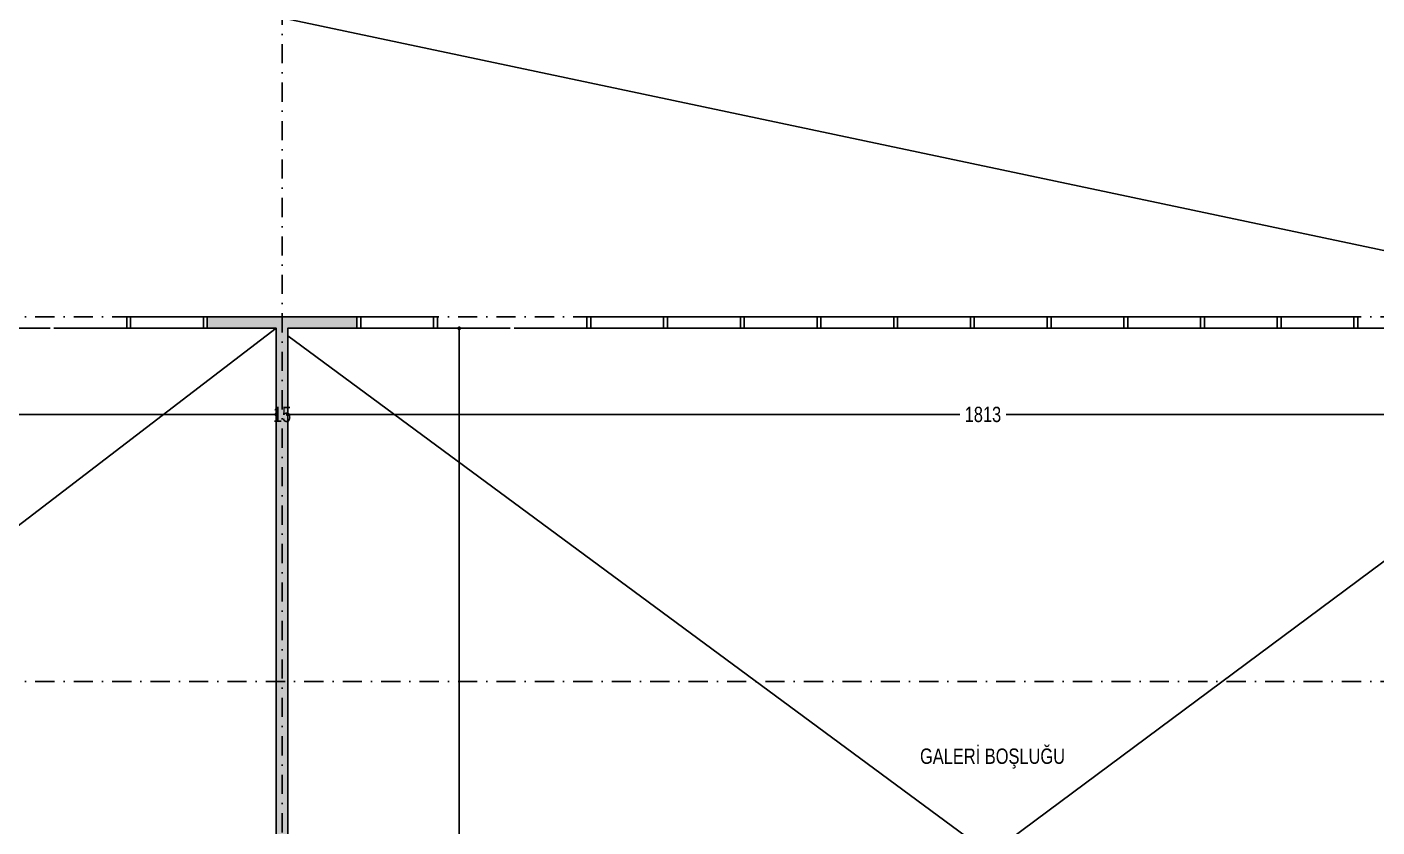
# Model space of a CAD drawing. Header units: centimetres. Extents: x 26569 to 160723, y -3143 to 14565.
# Drawn here: x 96108 to 97868, y 2324 to 3366 of the extents above; entities that cross this region are included whole.
import ezdxf

# ---------------------------------------------------------------- set-up
doc = ezdxf.new("R2010")
doc.units = ezdxf.units.CM
doc.header["$LTSCALE"] = 100
doc.linetypes.add('DASHDOT2', pattern=[0.5, 0.25, -0.125, 0, -0.125])
for name, color, linetype in [('A-ANNO-DIMS', 187, 'Continuous'), ('A-ANNO-GRID', 155, 'DASHDOT2'), ('A-ANNO-TEXT', 50, 'Continuous'), ('A-ELEV-04', 250, 'Continuous'), ('A-GLAZ-FRME', 12, 'Continuous'), ('A-GLAZ-FULL', 130, 'Continuous'), ('A-GLAZ-SILL', 8, 'Continuous'), ('A-WALL', 134, 'Continuous'), ('A-WALL-HTCH', 8, 'Continuous')]:
    doc.layers.add(name, color=color, linetype=linetype)
doc.styles.add('Fields_100', font='act_simplex.shx', dxfattribs={"width": 0.8, "height": 20})
doc.dimstyles.new('FIELDS_100', dxfattribs={"dimscale": 0, "dimtxt": 20, "dimasz": 5, "dimexe": 5, "dimexo": 5, "dimgap": 5, "dimtad": 0, "dimdec": 0, "dimzin": 0, "dimdsep": 46, "dimtxsty": 'Fields_100', "dimblk": 'DOT', "dimcen": 0.09, "dimclrt": 50, "dimadec": 0, "dimazin": 0, "dimtfac": 1, "dimtdec": 0, "dimtix": 1, "dimtofl": 0, "dimtmove": 1, "dimatfit": 3, "dimfxl": 5, "dimfxlon": 1, "dimtolj": 1, "dimtzin": 0, "dimarcsym": 0})

# ---------------------------------------------------------------- blocks, each defined once
blk = doc.blocks.new('_Dot')
at = {"color": 0, "linetype": 'ByBlock', "lineweight": -2}
blk.add_line((-0.5, 0), (-1, 0), dxfattribs=at)
at = {"color": 0, "linetype": 'ByBlock', "const_width": 0.5}
blk.add_lwpolyline([(-0.25, 0, 1), (0.25, 0, 1)], format="xyb", close=True, dxfattribs=at)
blk = doc.blocks.new('*D334')
at = {"layer": 'A-ANNO-DIMS', "color": 0, "lineweight": -2, "transparency": 16777216}
for p, q in [((94648.4, 2866.3), (94648.4, 2856.3)), ((94653.4, 2861.3), (95509.2, 2861.3)), ((96428.4, 2861.3), (95572.5, 2861.3)), ((96433.4, 2866.3), (96433.4, 2856.3))]:
    blk.add_line(p, q, dxfattribs=at)
at = {"layer": 'DEFPOINTS', "color": 0, "transparency": 16777216}
for p in [(94648.4, 2973.6), (96433.4, 2973.6), (96433.4, 2861.3)]:
    blk.add_point(p, dxfattribs=at)
at = {"layer": 'A-ANNO-DIMS', "color": 0, "lineweight": -2, "transparency": 16777216, "xscale": 5, "yscale": 5, "zscale": 5, "rotation": 180}
blk.add_blockref('_Dot', (94648.4, 2861.3), dxfattribs=at)
at = {"layer": 'A-ANNO-DIMS', "color": 0, "lineweight": -2, "transparency": 16777216, "xscale": 5, "yscale": 5, "zscale": 5}
blk.add_blockref('_Dot', (96433.4, 2861.3), dxfattribs=at)
at = {"layer": 'A-ANNO-DIMS', "color": 50, "transparency": 16777216, "insert": (95540.9, 2861.3), "char_height": 20, "attachment_point": 5, "style": 'Fields_100'}
blk.add_mtext('\\A1;1785', dxfattribs=at)
blk = doc.blocks.new('*D335')
at = {"layer": 'A-ANNO-DIMS', "color": 0, "lineweight": -2, "transparency": 16777216}
for p, q in [((96428.4, 2861.3), (96423.4, 2861.3)), ((96433.4, 2866.3), (96433.4, 2856.3)), ((96448.4, 2866.3), (96448.4, 2856.3)), ((96453.4, 2861.3), (96458.4, 2861.3))]:
    blk.add_line(p, q, dxfattribs=at)
at = {"layer": 'DEFPOINTS', "color": 0, "transparency": 16777216}
for p in [(96433.4, 2973.6), (96448.4, 2973.6), (96448.4, 2861.3)]:
    blk.add_point(p, dxfattribs=at)
at = {"layer": 'A-ANNO-DIMS', "color": 0, "lineweight": -2, "transparency": 16777216, "xscale": 5, "yscale": 5, "zscale": 5}
blk.add_blockref('_Dot', (96433.4, 2861.3), dxfattribs=at)
at = {"layer": 'A-ANNO-DIMS', "color": 0, "lineweight": -2, "transparency": 16777216, "xscale": 5, "yscale": 5, "zscale": 5, "rotation": 180}
blk.add_blockref('_Dot', (96448.4, 2861.3), dxfattribs=at)
at = {"layer": 'A-ANNO-DIMS', "color": 50, "transparency": 16777216, "insert": (96440.9, 2861.3), "char_height": 20, "attachment_point": 5, "style": 'Fields_100'}
blk.add_mtext('\\A1;15', dxfattribs=at)
blk = doc.blocks.new('*D336')
at = {"layer": 'A-ANNO-DIMS', "color": 0, "lineweight": -2, "transparency": 16777216}
for p, q in [((96448.4, 2866.3), (96448.4, 2856.3)), ((96453.4, 2861.3), (97324.5, 2861.3)), ((98255.9, 2861.3), (97384.7, 2861.3)), ((98260.9, 2866.3), (98260.9, 2856.3))]:
    blk.add_line(p, q, dxfattribs=at)
at = {"layer": 'DEFPOINTS', "color": 0, "transparency": 16777216}
for p in [(96448.4, 2973.6), (98260.9, 2973.6), (98260.9, 2861.3)]:
    blk.add_point(p, dxfattribs=at)
at = {"layer": 'A-ANNO-DIMS', "color": 0, "lineweight": -2, "transparency": 16777216, "xscale": 5, "yscale": 5, "zscale": 5, "rotation": 180}
blk.add_blockref('_Dot', (96448.4, 2861.3), dxfattribs=at)
at = {"layer": 'A-ANNO-DIMS', "color": 0, "lineweight": -2, "transparency": 16777216, "xscale": 5, "yscale": 5, "zscale": 5}
blk.add_blockref('_Dot', (98260.9, 2861.3), dxfattribs=at)
at = {"layer": 'A-ANNO-DIMS', "color": 50, "transparency": 16777216, "insert": (97354.6, 2861.3), "char_height": 20, "attachment_point": 5, "style": 'Fields_100'}
blk.add_mtext('\\A1;1813', dxfattribs=at)
blk = doc.blocks.new('*D108')
at = {"layer": 'A-ANNO-DIMS', "color": 0, "lineweight": -2, "transparency": 16777216}
for p, q in [((96666.9, 2973.6), (96676.9, 2973.6)), ((96671.9, 2968.6), (96671.9, 2290.3)), ((96671.9, 1548.6), (96671.9, 2227)), ((96666.9, 1543.6), (96676.9, 1543.6))]:
    blk.add_line(p, q, dxfattribs=at)
at = {"layer": 'DEFPOINTS', "color": 0, "transparency": 16777216}
for p in [(96448.4, 2973.6), (96671.9, 2973.6), (96448.4, 1543.6)]:
    blk.add_point(p, dxfattribs=at)
at = {"layer": 'A-ANNO-DIMS', "color": 0, "lineweight": -2, "transparency": 16777216, "xscale": 5, "yscale": 5, "zscale": 5}
for p, rotation in [((96671.9, 2973.6), 90), ((96671.9, 1543.6), 270)]:
    blk.add_blockref('_Dot', p, dxfattribs=dict(at, rotation=rotation))
at = {"layer": 'A-ANNO-DIMS', "color": 50, "transparency": 16777216, "insert": (96671.9, 2258.6), "char_height": 20, "attachment_point": 5, "rotation": 90, "style": 'Fields_100'}
blk.add_mtext('\\A1;1430', dxfattribs=at)

msp = doc.modelspace()

# ---------------------------------------------------------------- hatches: boundary and pattern name
at = {"layer": 'A-WALL-HTCH'}
h = msp.add_hatch(dxfattribs=at)
h.set_pattern_fill('DASH', color=256)
h.set_pattern_definition([(0, (83805.6698, 54361.057), (3.175, 3.175), [3.175, -3.175])])
h.paths.add_polyline_path([(96538.36, 2973.62), (96538.36, 2988.62), (96343.36, 2988.62), (96343.36, 2973.62), (96433.36, 2973.62), (96433.36, 1608.62), (96448.36, 1608.62), (96448.36, 2973.62)])

# ---------------------------------------------------------------- linework, layer by layer
at = {"layer": 'A-ANNO-GRID'}
for p, q in [((96440.86, 8203.62), (96440.86, 1408.62)), ((76981.01, 2988.62), (98785.86, 2988.62)), ((76981.01, 2513.62), (98785.86, 2513.62))]:
    msp.add_line(p, q, dxfattribs=at)
at = {"layer": 'A-ELEV-04'}
for p, q in [((98285.86, 2988.62), (80180.86, 6816.58)), ((94648.36, 1608.62), (96433.36, 2973.62)), ((96448.36, 1608.62), (98285.86, 2973.62)), ((96448.36, 2963.62), (98285.86, 1608.62))]:
    msp.add_line(p, q, dxfattribs=at)
at = {"layer": 'A-GLAZ-FRME'}
for points in [[(96238.36, 2973.59), (96243.36, 2973.59), (96243.36, 2988.59), (96238.36, 2988.59)], [(96338.36, 2973.59), (96343.36, 2973.59), (96343.36, 2988.59), (96338.36, 2988.59)], [(96543.36, 2973.59), (96538.36, 2973.59), (96538.36, 2988.59), (96543.36, 2988.59)], [(96538.36, 2973.59), (96543.36, 2973.59), (96543.36, 2988.59), (96538.36, 2988.59)], [(96643.36, 2973.59), (96638.36, 2973.59), (96638.36, 2988.59), (96643.36, 2988.59)], [(96638.36, 2973.59), (96643.36, 2973.59), (96643.36, 2988.59), (96638.36, 2988.59)], [(96843.36, 2973.59), (96838.36, 2973.59), (96838.36, 2988.59), (96843.36, 2988.59)], [(96838.36, 2973.59), (96843.36, 2973.59), (96843.36, 2988.59), (96838.36, 2988.59)], [(96938.36, 2973.59), (96943.36, 2973.59), (96943.36, 2988.59), (96938.36, 2988.59)], [(97038.36, 2973.59), (97043.36, 2973.59), (97043.36, 2988.59), (97038.36, 2988.59)], [(97138.36, 2973.59), (97143.36, 2973.59), (97143.36, 2988.59), (97138.36, 2988.59)], [(97238.36, 2973.59), (97243.36, 2973.59), (97243.36, 2988.59), (97238.36, 2988.59)], [(97338.36, 2973.59), (97343.36, 2973.59), (97343.36, 2988.59), (97338.36, 2988.59)], [(97438.36, 2973.59), (97443.36, 2973.59), (97443.36, 2988.59), (97438.36, 2988.59)], [(97538.36, 2973.59), (97543.36, 2973.59), (97543.36, 2988.59), (97538.36, 2988.59)], [(97638.36, 2973.59), (97643.36, 2973.59), (97643.36, 2988.59), (97638.36, 2988.59)], [(97738.36, 2973.59), (97743.36, 2973.59), (97743.36, 2988.59), (97738.36, 2988.59)], [(97838.36, 2973.59), (97843.36, 2973.59), (97843.36, 2988.59), (97838.36, 2988.59)]]:
    msp.add_lwpolyline(points, close=True, dxfattribs=at)
at = {"layer": 'A-GLAZ-FULL'}
for p, q in [((96243.36, 2988.59), (96338.36, 2988.59)), ((96638.36, 2988.59), (96543.36, 2988.59)), ((96843.36, 2988.59), (96938.36, 2988.59)), ((96943.36, 2988.59), (97038.36, 2988.59)), ((97043.36, 2988.59), (97138.36, 2988.59)), ((97143.36, 2988.59), (97238.36, 2988.59)), ((97243.36, 2988.59), (97338.36, 2988.59)), ((97343.36, 2988.59), (97438.36, 2988.59)), ((97443.36, 2988.59), (97538.36, 2988.59)), ((97543.36, 2988.59), (97638.36, 2988.59)), ((97643.36, 2988.59), (97738.36, 2988.59)), ((97743.36, 2988.59), (97838.36, 2988.59))]:
    msp.add_line(p, q, dxfattribs=at)
msp.add_lwpolyline([(96543.36, 2988.59), (96638.36, 2988.59)], dxfattribs=at)
at = {"layer": 'A-GLAZ-SILL'}
for p, q in [((96043.36, 2973.62), (96138.36, 2973.62)), ((96143.36, 2973.62), (96238.36, 2973.62)), ((96243.36, 2973.62), (96338.36, 2973.62)), ((96638.36, 2973.62), (96543.36, 2973.62)), ((96543.36, 2973.62), (96638.36, 2973.62)), ((96643.36, 2973.62), (96738.36, 2973.62)), ((96743.36, 2973.62), (96838.36, 2973.62)), ((96843.36, 2973.62), (96938.36, 2973.62)), ((96943.36, 2973.62), (97038.36, 2973.62)), ((97043.36, 2973.62), (97138.36, 2973.62)), ((97143.36, 2973.62), (97238.36, 2973.62)), ((97243.36, 2973.62), (97338.36, 2973.62)), ((97343.36, 2973.62), (97438.36, 2973.62)), ((97443.36, 2973.62), (97538.36, 2973.62)), ((97543.36, 2973.62), (97638.36, 2973.62)), ((97643.36, 2973.62), (97738.36, 2973.62)), ((97743.36, 2973.62), (97838.36, 2973.62)), ((97843.36, 2973.62), (97938.36, 2973.62))]:
    msp.add_line(p, q, dxfattribs=at)
at = {"layer": 'A-WALL'}
for points in [[(96448.36, 1608.62), (96448.36, 2973.62), (96538.36, 2973.62), (96538.36, 2988.62), (96538.36, 2973.62), (96538.36, 2988.62), (96343.36, 2988.62), (96343.36, 2973.62), (96433.36, 2973.62), (96433.36, 1608.62)], [(96343.36, 2973.62), (96343.36, 2988.62)]]:
    msp.add_lwpolyline(points, dxfattribs=at)

# ---------------------------------------------------------------- texts
at = {"layer": 'A-ANNO-TEXT', "insert": (97367.11, 2426.12), "char_height": 20, "attachment_point": 2, "style": 'Fields_100'}
msp.add_mtext_dynamic_manual_height_columns('GALERİ BOŞLUĞU', width=436.6649, gutter_width=100, heights=[0], dxfattribs=at)

# ---------------------------------------------------------------- dimensions: what is measured, and where the dimension line sits
at = {"layer": 'A-ANNO-DIMS'}
dim = msp.add_linear_dim(base=(96671.95, 2973.62), p1=(96448.36, 1543.62), p2=(96448.36, 2973.62), angle=90, dimstyle='FIELDS_100', override={"dimscale": 1}, dxfattribs=at)
dim.commit()
dim.dimension.update_dxf_attribs({"geometry": '*D108', "text_midpoint": (96671.95, 2258.62)})
for base, p1, p2, picture, middle in [((96433.36, 2861.33), (94648.36, 2973.62), (96433.36, 2973.62), '*D334', (95540.86, 2861.33)), ((96448.36, 2861.33), (96433.36, 2973.62), (96448.36, 2973.62), '*D335', (96440.86, 2861.33)), ((98260.85656433, 2861.33116126), (96448.35656433, 2973.61785125), (98260.85656433, 2973.61785125), '*D336', (97354.60656433, 2861.33116126))]:
    dim = msp.add_linear_dim(base=base, p1=p1, p2=p2, dimstyle='FIELDS_100', override={"dimscale": 1}, dxfattribs=at)
    dim.commit()
    dim.dimension.update_dxf_attribs({"geometry": picture, "text_midpoint": middle})

doc.saveas('drawing.dxf')
